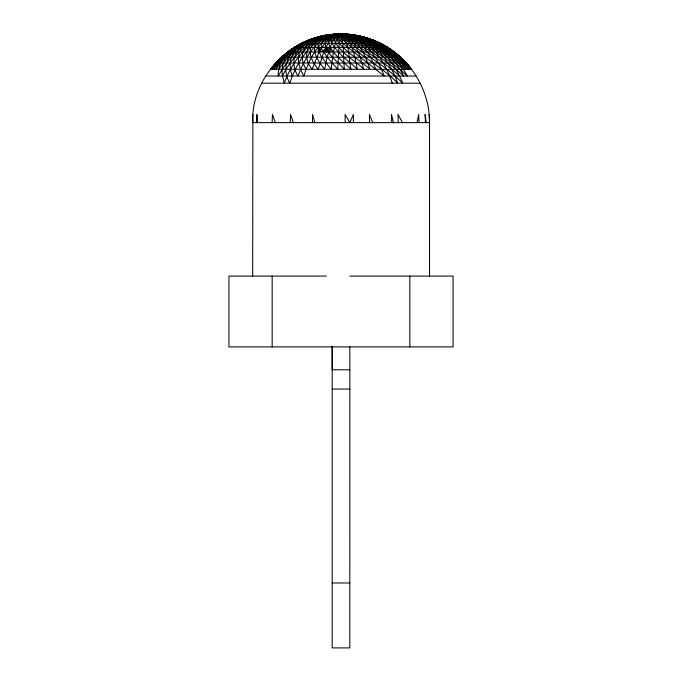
<?xml version="1.0" encoding="UTF-8"?>
<svg xmlns="http://www.w3.org/2000/svg" width="682" height="682" viewBox="0 0 682 682"><rect width="100%" height="100%" fill="white"/><g stroke="black" fill="none" stroke-linecap="round" stroke-linejoin="round"><path stroke-width="1.02" d="M332.194 346.899L332.194 647.9L349.806 647.9L349.849 346.899M252.766 122.632C250.499 69.197 305.229 24.194 357.266 35.609C335.749 33.989 313.115 34.731 294.718 47.356C285.528 53.179 277.421 60.63 270.839 69.274C283.507 51.542 303.643 39.633 324.947 35.609C303.541 39.13 284.761 52.062 271.922 69.274C292.928 37.374 338.05 26.223 372.969 40.076C406.421 52.642 429.848 86.921 429.532 122.632L429.532 276.082M312.458 122.632L312.586 114.457L314.794 122.632M290.319 122.632L290.532 114.457L293.413 122.632M272.161 122.632L272.45 114.457L275.409 122.632M256.551 122.632L256.909 114.457L257.446 122.632M252.672 276.082L252.877 114.457M365.058 37.476C383.361 42.83 399.882 54.168 411.476 69.274C401.604 56.265 388.143 46.103 372.969 40.076L309.031 40.076C294.01 46.146 277.242 57.825 278.29 76.026C289.697 55.762 308.187 35.507 333.012 34.475C309.381 36.837 287.395 50.033 273.61 69.274C280.319 54.372 295.374 45.617 310.08 40.076L302.842 43.384L305.553 42.284M417.086 122.632L418.68 114.457L419.012 122.632M401.263 58.652C385.893 42.327 362.986 34.91 341 34.1L340.241 35.609L339.15 43.384L337.692 69.274L327.147 57.203L323.805 51.985L318.23 69.274C291.052 35.779 340.335 28.746 362.807 37.246M346.644 34.424C322.791 30.596 309.73 57.066 303.874 76.026C298.835 67.561 295.485 55.915 302.177 47.356C311.231 40.247 321.742 34.927 333.472 34.475C310.31 36.768 289.04 50.255 275.886 69.274C283.192 48.857 305.707 39.948 325.271 35.609M408.484 66.137C391.195 44.373 361.622 33.179 334.197 34.475C311.069 39.036 296.696 62.198 289.748 83.17C277.642 61.951 296.056 41.576 316.78 37.476L365.22 37.476L372.969 40.076M330.779 48.516L326.184 51.985L327.207 49.513L330.173 47.356C332.475 40.818 337.07 31.577 345.638 34.415M326.184 51.985L327.309 49.206M287.608 52.565L281.504 57.203L270.37 69.274L411.63 69.274C398.467 53.29 379.277 43.605 359.84 37.476C346.993 33.333 331.989 32.08 320.318 40.076L318.409 43.384L318.017 47.356L319.15 51.985L312.066 69.274C300.651 55.506 308.238 37.254 326.005 35.609M333.012 34.475C311.478 34.518 283.422 51.534 297.906 76.026C304.581 58.695 316.192 37.374 336.32 34.475L332.978 35.609L324.837 43.384L319.764 51.542L323.507 51.5C328.016 43.477 334.095 31.346 345.356 34.475M328.349 35.609C306.67 42.275 291.674 62.446 284.309 83.17L282.467 76.026C292.348 55.259 311.469 36.845 335.16 34.475L330.48 35.609L322.688 40.076L321.537 43.384L321.913 47.356M319.96 47.356L318.579 49.667L321.205 48.737L323.507 51.5M319.261 37.246L333.992 34.475L342.142 34.475C349.389 44.262 348.817 57.723 350.906 69.274C342.645 60.468 329.875 52.864 327.897 40.076L329.048 37.476L332.978 35.609L337.658 34.475L334.333 35.609L333.191 37.476C337.752 51.764 353.702 59.053 363.77 69.274C359.585 54.85 353.481 29.07 332.833 34.475C351.622 33.12 371.127 36.845 386.975 47.356C375.484 40.11 362.347 35.626 348.792 34.475C368.382 37.467 388.535 44.688 402.389 59.377M317.906 50.442L319.943 47.356M278.742 69.274C290.131 53.733 304.428 38.013 324.734 35.609M273.823 65.787L270.524 69.274L275.741 62.991L284.488 55.242M280.737 58.652L282.16 57.203M323.933 50.246L327.232 47.936M292.527 49.095L288.367 51.985L290.89 50.442M318.647 50.826L321.29 49.095M334.333 35.609L331.077 37.476L330.693 40.076C335.493 52.702 348.118 60.169 357.411 69.274C354.7 57.262 353.131 43.324 343.634 34.475C366.584 41.414 388.024 53.571 406.114 69.274C392.909 50.127 371.494 36.7 348.195 34.475C371.971 39.002 396.438 49.232 411.161 69.274C396.984 52.94 378.629 39.394 356.908 35.609M295.025 47.356L298.494 45.592M340.233 34.475L341 34.1C366.873 37.919 391.289 51.295 410.078 69.274C394.733 51.031 373.071 36.632 348.792 34.475M331.691 35.609L327.13 37.476L325.229 40.076C324.138 52.582 337.019 60.826 344.308 69.274L343.182 47.356L341.759 35.609L342.142 34.475C365.697 45.063 388.433 58.268 407.333 76.026C396.574 56.163 377.666 40.34 355.339 35.609M315.527 38.456L318.255 37.476L310.983 39.786M311.018 39.752L325.732 35.609L319.193 37.246M329.363 35.609L318.119 40.076C309.202 48.985 318.528 61.644 324.589 69.274L327.147 57.203L330.173 47.356L331.06 51.985M327.445 35.609C309.816 38.175 294.931 51.082 306.158 69.274M323.242 36.41L333.327 34.475L324.777 35.609M325.092 35.609C305.246 39.206 278.648 51.755 282.467 76.026M331.904 35.157L333.899 34.705M331.87 35.046L334.896 34.475L330.889 35.123M330.94 35.046L333.992 34.475L330.02 35.123M338.732 34.475L343.992 34.475M334.197 34.475C321.887 35.694 310.071 40.323 299.927 47.356C289.432 52.608 288.324 66.197 292.322 76.026M337.309 34.475L342.526 34.475M336.013 34.475L341 34.1L335.911 34.415M301.546 43.384L380.454 43.384L387.487 47.356L393.633 51.985L389.473 49.095M294.411 47.356L387.589 47.356M287.668 51.985L394.332 51.985M281.376 57.203L400.624 57.203M275.596 62.991L406.404 62.991M265.75 76.026L416.25 76.026M261.777 83.17L420.223 83.17M252.493 122.632L429.532 122.632L429.123 114.457M326.277 276.082L228.93 276.082L228.93 346.899L453.07 346.899L453.07 276.082L349.857 276.082M349.806 369.78L332.194 369.78L332.185 346.388M332.194 389.047L349.806 389.047M332.194 582.982L349.806 582.982M349.15 34.475C360.454 35.788 371.809 38.746 381.681 44.518M348.894 34.475L361.92 37.212M350.369 35.046L347.59 34.475L351.801 35.123M358.758 36.41L348.374 34.475L352.134 35.123M350.335 35.123L347.513 34.637L349.329 35.046M347.59 34.475L351.315 35.123M343.285 35.609C364.52 47.297 385.731 59.573 403.71 76.026C392.789 54.424 371.954 36.998 347.351 34.475C369.985 40.443 394.384 49.428 408.39 69.274C390.897 52.872 368.962 41.773 346.286 34.475C371.792 37.732 389.695 60.204 397.691 83.17C379.976 65.02 356.089 53.793 338.715 35.609L339.099 34.475L335.757 35.609L335.373 37.476C343.242 51.184 358.579 58.729 369.934 69.274C365.39 55.856 359.295 40.059 345.032 34.475C365.561 38.09 377.564 57.91 384.094 76.026L342.85 43.384L337.607 37.476L337.223 35.609M356.516 35.609L372.764 40.076L380.454 43.384M357.053 35.609L370.982 39.752M347.445 34.705L349.184 35.157M362.739 37.212L356.729 35.609L364.427 37.476L371.025 40.076M353.651 35.609C377.035 41.346 394.273 61.337 402.627 83.17C384.102 64.432 360.497 52.071 340.241 35.609M355.68 35.609L358.732 36.547M366.473 38.456L363.745 37.476L366.362 38.593M351.52 35.609C372.781 42.258 385.688 63.034 392.252 83.17M371.042 39.752L357.223 35.609L365.168 37.476L376.328 41.969M346.243 35.609C366.797 43.844 386.319 54.961 403.258 69.274M324.112 50.05L328.963 52.224M379.158 43.384L371.92 40.076L374.546 41.491M349.022 35.609C362.943 41.5 370.616 55.881 375.842 69.274M397.512 55.242L399.84 57.203M399.533 76.026C381.792 59.598 360.053 48.499 340.616 34.475L338.715 35.609C333.157 45.839 332.765 57.979 331.094 69.274L321.776 57.203L319.15 51.985M402.491 122.632L398.015 114.457L398.254 122.632M372.781 122.632L369.414 114.457L369.542 122.632M393.463 122.632L391.468 114.457L391.681 122.632M426.293 122.632L425.091 114.457L425.449 122.632M353.412 122.632L353.361 114.457L349.849 122.632L345.135 114.457L345.152 122.632M409.831 276.082L409.831 346.899M272.169 276.082L272.169 346.899"/></g></svg>
